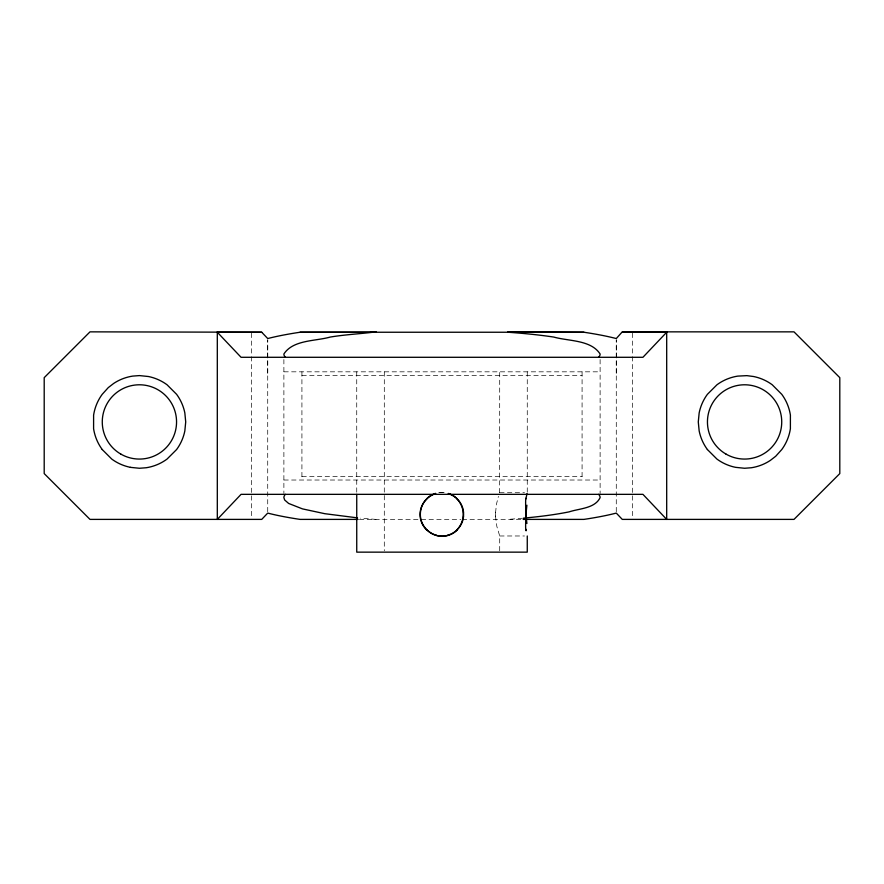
<?xml version="1.0" encoding="UTF-8"?>
<svg xmlns="http://www.w3.org/2000/svg" width="884" height="884" viewBox="0 0 884 884"><rect width="100%" height="100%" fill="white"/><g stroke="black" fill="none" stroke-linecap="round" stroke-linejoin="round"><path stroke-width="0.66" stroke-dasharray="4.42 3.31" d="M267.719 373.457L267.719 339.887L267.719 511.737M616.281 373.457L616.281 339.887L616.281 511.737M499.703 550.798L499.703 535.98L496.841 526.378L495.537 516.51A20.023 7.901 -90 0 1 495.604 512.201L496.476 504.112L498.421 496.366M499.659 492.808L499.703 371.821M522.499 518.234L507.98 519.394M283.886 371.821L600.114 371.821M301.919 375.435L582.081 375.435M301.919 476.41L582.081 476.41M283.886 480.023L600.114 480.023M499.703 492.708L524.499 492.708M359.445 519.394L460.884 519.394M462.255 519.394L523.173 519.394M499.703 535.98L524.499 535.98M376.02 519.394L360.495 518.146M632.624 333.224L632.624 355.291M632.624 356.672L632.624 518.013M600.114 359.534L600.114 493.471M582.081 371.821L582.081 480.023M527.262 371.821L527.262 492.708M384.297 371.821L384.297 550.776M356.738 371.821L356.738 492.963M301.919 371.821L301.919 480.023M283.886 359.534L283.886 493.471M251.376 333.224L251.376 355.291M251.376 356.672L251.376 518.013M438.74 492.653A21.459 21.26 28.1 0 1 445.249 492.697M495.604 516.488A20.023 7.901 90 0 1 495.604 512.19M439.812 492.653A20.365 19.216 -1 0 1 444.188 492.642"/><path stroke-width="1.33" d="M463.536 516.51C462.763 525.361 455.956 533.24 447.326 535.317M525.87 499.04L527.019 493.648M523.173 519.394L583.937 519.394A203.983 30.553 0 0 0 616.281 513.085L622.27 519.394L793.998 519.394L839.8 473.581L839.8 377.656L793.998 331.854L622.27 331.854L616.281 338.55A203.983 30.553 0 0 0 583.937 332.24L507.98 331.854M435.657 493.648C427.48 496.057 421.215 503.692 420.464 512.179A20.023 18.398 90 0 0 420.441 516.51C421.27 525.361 428.022 533.251 436.674 535.317M523.505 518.146C538.798 516.731 554.058 514.897 569.119 511.869C579.285 508.466 594.965 508.521 600.114 497.615A161.706 24.222 0 0 0 598.623 494.344M376.02 331.854C361.468 333.776 345.268 334.539 330.196 337.069C315.268 341.301 293.079 339.721 283.886 354.009A161.706 24.222 0 0 0 285.377 357.291M376.02 332.24L300.063 332.24A203.983 30.553 0 0 0 267.719 338.55L261.73 332.24L217.309 332.24L241.067 357.291L642.933 357.291L666.691 332.24L622.27 332.24M358.064 519.394L300.063 519.394A203.983 30.553 0 0 1 267.719 513.085L261.73 519.394L90.002 519.394L44.2 473.581L44.2 377.656L90.002 331.854L261.73 332.24M507.98 332.24C523.306 333.323 538.61 334.793 553.804 337.069C568.732 341.301 590.921 339.721 600.114 354.009A161.706 24.222 0 0 1 598.623 357.291M357.512 517.869L324.782 513.692L302.472 508.886L288.637 503.449L284.659 499.979L283.886 497.615A161.706 24.222 0 0 1 285.377 494.344M130.39 467.349L139.418 468.266L146.203 467.747A47.272 47.272 0 0 0 166.999 459.116L176.612 449.525A46.996 46.996 0 0 0 184.833 430.95L185.717 421.922L184.833 412.905A47.007 47.007 0 0 0 176.612 394.33L167.01 384.739A47.371 47.371 0 0 0 148.435 376.518L139.418 375.589L132.633 376.109A47.349 47.349 0 0 0 113.682 383.435L108.29 387.601L102.212 394.33A47.261 47.261 0 0 0 93.605 415.148L93.594 428.718A47.239 47.239 0 0 0 102.224 449.525M448.343 493.648C456.52 496.057 462.785 503.692 463.536 512.179M707.388 449.525L716.99 459.116A47.371 47.371 0 0 0 735.565 467.338L744.582 468.266L751.367 467.747A47.349 47.349 0 0 0 770.318 460.42L775.71 456.254L781.788 449.525A47.261 47.261 0 0 0 790.395 428.707L790.406 415.137A47.239 47.239 0 0 0 781.776 394.33L772.185 384.728A47.36 47.36 0 0 0 753.599 376.518L746.847 375.645L737.797 376.109A47.272 47.272 0 0 0 717.001 384.739L707.388 394.33A46.996 46.996 0 0 0 699.167 412.905L698.283 421.922L699.167 430.95A47.007 47.007 0 0 0 707.388 449.525M102.212 449.525L111.815 459.127A47.36 47.36 0 0 0 130.401 467.338M666.691 331.854L666.691 519.394L642.933 494.344L241.067 494.344L217.309 519.394L217.309 331.854M583.937 332.24L300.063 332.24M527.262 535.98L527.262 552.146L356.738 552.146L356.738 494.333M525.748 530.389A21.459 2.398 -86 0 1 526.908 505.195M525.991 529.295A21.459 1.348 83.2 0 1 526.079 530.798M526.908 523.494A21.459 2.398 86 0 1 525.748 498.289M457.194 499.162A21.459 20.619 -90 0 1 457.194 529.527M457.47 529.803A21.459 21.26 28.1 0 1 426.652 529.693M426.53 529.814A21.459 21.271 -58.2 0 1 426.652 498.985M426.53 498.885A21.459 21.26 28.1 0 1 435.591 493.36M448.376 493.438A21.459 21.26 28.1 0 1 457.348 498.996M463.47 512.19A20.023 18.321 -90 0 1 463.47 516.499M447.37 535.461A20.365 19.216 -1 0 1 436.63 535.483M120.843 454.1A37.15 37.15 0 0 0 176.557 421.922A37.15 37.15 0 0 0 120.843 389.756A37.15 37.15 0 0 0 120.843 454.1M726.018 454.1A37.15 37.15 0 0 0 781.732 421.922A37.15 37.15 0 0 0 726.018 389.756A37.15 37.15 0 0 0 726.018 454.1"/></g></svg>
